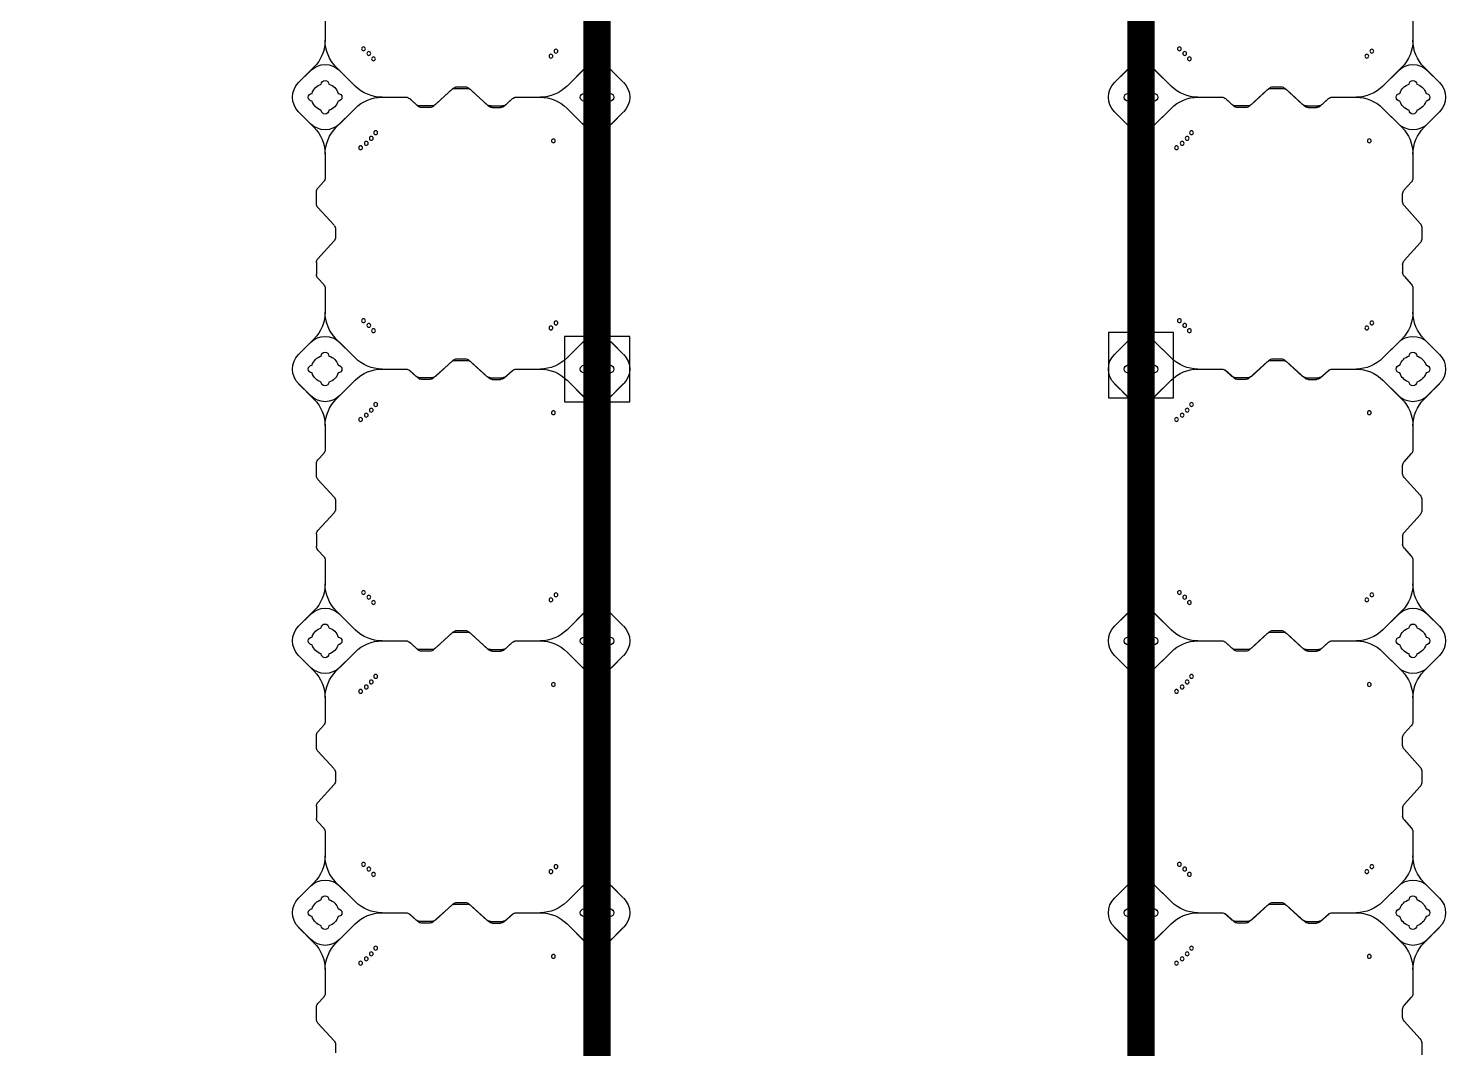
# Model space of a CAD drawing. Header units: millimetres. Extents: x -1612139 to -1260738, y 1141106 to 1536160.
# Drawn here: x -1267947 to -1265337, y 1191181 to 1193058 of the extents above; entities that cross this region are included whole.
import ezdxf

# ---------------------------------------------------------------- set-up
doc = ezdxf.new("R2010")
doc.units = ezdxf.units.MM
doc.header["$LTSCALE"] = 10
doc.layers.get('0').update_dxf_attribs({"linetype": 'CONTINUOUS'})
doc.layers.add('W-FLOAT_BOWL浮筒', color=253, linetype='CONTINUOUS')

# ---------------------------------------------------------------- blocks, each defined once
blk = doc.blocks.new('橙色')
at = {"layer": 'W-FLOAT_BOWL浮筒', "color": 30}
for p, q in [((20019, -4757.6), (20019, -4742.4)), ((20516, -4761.1), (20516, -4738.9)), ((21519, -4757.6), (21519, -4742.4)), ((22016, -4761.1), (22016, -4738.9)), ((19986.6, -4797.1), (20016.4, -4764.4)), ((20483.6, -4800.6), (20513.4, -4767.9)), ((21486.6, -4797.1), (21516.4, -4764.4)), ((21983.6, -4800.6), (22013.4, -4767.9)), ((19984, -4803.9), (19984, -4826.1)), ((20481, -4807.4), (20481, -4822.6)), ((21484, -4803.9), (21484, -4826.1)), ((21981, -4807.4), (21981, -4822.6)), ((19986.6, -4832.9), (19997.4, -4844.7)), ((20000, -4895.3), (20000, -4851.5)), ((20483.6, -4829.4), (20497.4, -4844.5)), ((20500, -4895.3), (20500, -4851.3)), ((21486.6, -4832.9), (21497.4, -4844.7)), ((21500, -4895.3), (21500, -4851.5)), ((21983.6, -4829.4), (21997.4, -4844.5)), ((22000, -4895.3), (22000, -4851.3)), ((19951.2, -4973.2), (19979.5, -4944.8)), ((19951.2, -4973.1), (19973.1, -4951.2)), ((20055.2, -4979.5), (20020.5, -4944.8)), ((20026.8, -4951.2), (20055.2, -4979.5)), ((20444.8, -4979.5), (20479.5, -4944.8)), ((20473.2, -4951.2), (20444.8, -4979.5)), ((20548.8, -4973.2), (20520.5, -4944.8)), ((20526.9, -4951.2), (20548.8, -4973.1)), ((21451.2, -4973.2), (21479.5, -4944.8)), ((21451.2, -4973.1), (21473.1, -4951.2)), ((21555.2, -4979.5), (21520.5, -4944.8)), ((21526.8, -4951.2), (21555.2, -4979.5)), ((21944.8, -4979.5), (21979.5, -4944.8)), ((21973.2, -4951.2), (21944.8, -4979.5)), ((22048.8, -4973.2), (22020.5, -4944.8)), ((22026.9, -4951.2), (22048.8, -4973.1)), ((20170.6, -4983.6), (20155.5, -4997.4)), ((20192.6, -4981), (20177.4, -4981)), ((20199.4, -4983.6), (20232.1, -5013.4)), ((20300.6, -4983.6), (20267.9, -5013.4)), ((20307.4, -4981), (20322.6, -4981)), ((20329.4, -4983.6), (20344.5, -4997.4)), ((21670.6, -4983.6), (21655.5, -4997.4)), ((21692.6, -4981), (21677.4, -4981)), ((21699.4, -4983.6), (21732.1, -5013.4)), ((21800.6, -4983.6), (21767.9, -5013.4)), ((21807.4, -4981), (21822.6, -4981)), ((21829.4, -4983.6), (21844.5, -4997.4)), ((20104.6, -5000), (20148.7, -5000)), ((20104.6, -5000), (20148.5, -5000)), ((20167.1, -4986.6), (20155.3, -4997.4)), ((20196.1, -4984), (20173.9, -4984)), ((20202.9, -4986.6), (20235.6, -5016.4)), ((20297.1, -4986.6), (20264.4, -5016.4)), ((20303.9, -4984), (20326.1, -4984)), ((20332.9, -4986.6), (20344.7, -4997.4)), ((20351.3, -5000), (20395.3, -5000)), ((20351.5, -5000), (20395.3, -5000)), ((21604.6, -5000), (21648.7, -5000)), ((21604.6, -5000), (21648.5, -5000)), ((21667.1, -4986.6), (21655.3, -4997.4)), ((21696.1, -4984), (21673.9, -4984)), ((21702.9, -4986.6), (21735.6, -5016.4)), ((21797.1, -4986.6), (21764.4, -5016.4)), ((21803.9, -4984), (21826.1, -4984)), ((21832.9, -4986.6), (21844.7, -4997.4)), ((21851.3, -5000), (21895.3, -5000)), ((21851.5, -5000), (21895.3, -5000)), ((19951.2, -5026.8), (19979.5, -5055.2)), ((19973.1, -5048.8), (19951.2, -5026.9)), ((20020.5, -5055.2), (20055.2, -5020.5)), ((20026.8, -5048.8), (20055.2, -5020.5)), ((20238.9, -5016), (20261.1, -5016)), ((20242.4, -5019), (20257.6, -5019)), ((20473.2, -5048.8), (20444.8, -5020.5)), ((20479.5, -5055.2), (20444.8, -5020.5)), ((20548.8, -5026.8), (20520.5, -5055.2)), ((20548.8, -5026.9), (20526.9, -5048.8)), ((21451.2, -5026.8), (21479.5, -5055.2)), ((21473.1, -5048.8), (21451.2, -5026.9)), ((21520.5, -5055.2), (21555.2, -5020.5)), ((21526.8, -5048.8), (21555.2, -5020.5)), ((21738.9, -5016), (21761.1, -5016)), ((21742.4, -5019), (21757.6, -5019)), ((21973.2, -5048.8), (21944.8, -5020.5)), ((21979.5, -5055.2), (21944.8, -5020.5)), ((22048.8, -5026.8), (22020.5, -5055.2)), ((22048.8, -5026.9), (22026.9, -5048.8)), ((20000, -5148.5), (20000, -5104.6)), ((20500, -5148.7), (20500, -5104.6)), ((21500, -5148.5), (21500, -5104.6)), ((22000, -5148.7), (22000, -5104.6)), ((19986.6, -5167.1), (19997.4, -5155.3)), ((20483.6, -5170.6), (20497.4, -5155.5)), ((21486.6, -5167.1), (21497.4, -5155.3)), ((21983.6, -5170.6), (21997.4, -5155.5)), ((19984, -5196.1), (19984, -5173.9)), ((20481, -5192.6), (20481, -5177.4)), ((21484, -5196.1), (21484, -5173.9)), ((21981, -5192.6), (21981, -5177.4)), ((19986.6, -5202.9), (20016.4, -5235.6)), ((20483.6, -5199.4), (20513.4, -5232.1)), ((21486.6, -5202.9), (21516.4, -5235.6)), ((21983.6, -5199.4), (22013.4, -5232.1)), ((20019, -5257.6), (20019, -5242.4)), ((20516, -5261.1), (20516, -5238.9)), ((21519, -5257.6), (21519, -5242.4)), ((22016, -5261.1), (22016, -5238.9)), ((19986.6, -5297.1), (20016.4, -5264.4)), ((20483.6, -5300.6), (20513.4, -5267.9)), ((21486.6, -5297.1), (21516.4, -5264.4)), ((21983.6, -5300.6), (22013.4, -5267.9)), ((19984, -5303.9), (19984, -5326.1)), ((20481, -5307.4), (20481, -5322.6)), ((21484, -5303.9), (21484, -5326.1)), ((21981, -5307.4), (21981, -5322.6)), ((19986.6, -5332.9), (19997.4, -5344.7)), ((20483.6, -5329.4), (20497.4, -5344.5)), ((21486.6, -5332.9), (21497.4, -5344.7)), ((21983.6, -5329.4), (21997.4, -5344.5)), ((20000, -5395.3), (20000, -5351.5)), ((20500, -5395.3), (20500, -5351.3)), ((21500, -5395.3), (21500, -5351.5)), ((22000, -5395.3), (22000, -5351.3)), ((19951.2, -5473.2), (19979.5, -5444.8)), ((19951.2, -5473.1), (19973.1, -5451.2)), ((20055.2, -5479.5), (20020.5, -5444.8)), ((20026.8, -5451.2), (20055.2, -5479.5)), ((20444.8, -5479.5), (20479.5, -5444.8)), ((20473.2, -5451.2), (20444.8, -5479.5)), ((20548.8, -5473.2), (20520.5, -5444.8)), ((20526.9, -5451.2), (20548.8, -5473.1)), ((21451.2, -5473.2), (21479.5, -5444.8)), ((21451.2, -5473.1), (21473.1, -5451.2)), ((21555.2, -5479.5), (21520.5, -5444.8)), ((21526.8, -5451.2), (21555.2, -5479.5)), ((21944.8, -5479.5), (21979.5, -5444.8)), ((21973.2, -5451.2), (21944.8, -5479.5)), ((22048.8, -5473.2), (22020.5, -5444.8)), ((22026.9, -5451.2), (22048.8, -5473.1)), ((20104.6, -5500), (20148.7, -5500)), ((20104.6, -5500), (20148.5, -5500)), ((20167.1, -5486.6), (20155.3, -5497.4)), ((20170.6, -5483.6), (20155.5, -5497.4)), ((20196.1, -5484), (20173.9, -5484)), ((20192.6, -5481), (20177.4, -5481)), ((20199.4, -5483.6), (20232.1, -5513.4)), ((20202.9, -5486.6), (20235.6, -5516.4)), ((20297.1, -5486.6), (20264.4, -5516.4)), ((20300.6, -5483.6), (20267.9, -5513.4)), ((20303.9, -5484), (20326.1, -5484)), ((20307.4, -5481), (20322.6, -5481)), ((20329.4, -5483.6), (20344.5, -5497.4)), ((20332.9, -5486.6), (20344.7, -5497.4)), ((20351.3, -5500), (20395.3, -5500)), ((20351.5, -5500), (20395.3, -5500)), ((21604.6, -5500), (21648.7, -5500)), ((21604.6, -5500), (21648.5, -5500)), ((21667.1, -5486.6), (21655.3, -5497.4)), ((21670.6, -5483.6), (21655.5, -5497.4)), ((21696.1, -5484), (21673.9, -5484)), ((21692.6, -5481), (21677.4, -5481)), ((21699.4, -5483.6), (21732.1, -5513.4)), ((21702.9, -5486.6), (21735.6, -5516.4)), ((21797.1, -5486.6), (21764.4, -5516.4)), ((21800.6, -5483.6), (21767.9, -5513.4)), ((21803.9, -5484), (21826.1, -5484)), ((21807.4, -5481), (21822.6, -5481)), ((21829.4, -5483.6), (21844.5, -5497.4)), ((21832.9, -5486.6), (21844.7, -5497.4)), ((21851.3, -5500), (21895.3, -5500)), ((21851.5, -5500), (21895.3, -5500)), ((19951.2, -5526.8), (19979.5, -5555.2)), ((19973.1, -5548.8), (19951.2, -5526.9)), ((20020.5, -5555.2), (20055.2, -5520.5)), ((20026.8, -5548.8), (20055.2, -5520.5)), ((20238.9, -5516), (20261.1, -5516)), ((20242.4, -5519), (20257.6, -5519)), ((20473.2, -5548.8), (20444.8, -5520.5)), ((20479.5, -5555.2), (20444.8, -5520.5)), ((20548.8, -5526.8), (20520.5, -5555.2)), ((20548.8, -5526.9), (20526.9, -5548.8)), ((21451.2, -5526.8), (21479.5, -5555.2)), ((21473.1, -5548.8), (21451.2, -5526.9)), ((21520.5, -5555.2), (21555.2, -5520.5)), ((21526.8, -5548.8), (21555.2, -5520.5)), ((21738.9, -5516), (21761.1, -5516)), ((21742.4, -5519), (21757.6, -5519)), ((21973.2, -5548.8), (21944.8, -5520.5)), ((21979.5, -5555.2), (21944.8, -5520.5)), ((22048.8, -5526.8), (22020.5, -5555.2)), ((22048.8, -5526.9), (22026.9, -5548.8)), ((20000, -5648.5), (20000, -5604.6)), ((20500, -5648.7), (20500, -5604.6)), ((21500, -5648.5), (21500, -5604.6)), ((22000, -5648.7), (22000, -5604.6)), ((19986.6, -5667.1), (19997.4, -5655.3)), ((20483.6, -5670.6), (20497.4, -5655.5)), ((21486.6, -5667.1), (21497.4, -5655.3)), ((21983.6, -5670.6), (21997.4, -5655.5)), ((19984, -5696.1), (19984, -5673.9)), ((20481, -5692.6), (20481, -5677.4)), ((21484, -5696.1), (21484, -5673.9)), ((21981, -5692.6), (21981, -5677.4)), ((19986.6, -5702.9), (20016.4, -5735.6)), ((20483.6, -5699.4), (20513.4, -5732.1)), ((21486.6, -5702.9), (21516.4, -5735.6)), ((21983.6, -5699.4), (22013.4, -5732.1)), ((20516, -5761.1), (20516, -5738.9)), ((22016, -5761.1), (22016, -5738.9)), ((19986.6, -5797.1), (20016.4, -5764.4)), ((20019, -5757.6), (20019, -5742.4)), ((21486.6, -5797.1), (21516.4, -5764.4)), ((21519, -5757.6), (21519, -5742.4)), ((20483.6, -5800.6), (20513.4, -5767.9)), ((21983.6, -5800.6), (22013.4, -5767.9)), ((19984, -5803.9), (19984, -5826.1)), ((20481, -5807.4), (20481, -5822.6)), ((21484, -5803.9), (21484, -5826.1)), ((21981, -5807.4), (21981, -5822.6)), ((19986.6, -5832.9), (19997.4, -5844.7)), ((20483.6, -5829.4), (20497.4, -5844.5)), ((21486.6, -5832.9), (21497.4, -5844.7)), ((21983.6, -5829.4), (21997.4, -5844.5)), ((20000, -5895.3), (20000, -5851.5)), ((20500, -5895.3), (20500, -5851.3)), ((21500, -5895.3), (21500, -5851.5)), ((22000, -5895.3), (22000, -5851.3)), ((19951.2, -5973.2), (19979.5, -5944.8)), ((20055.2, -5979.5), (20020.5, -5944.8)), ((20444.8, -5979.5), (20479.5, -5944.8)), ((20548.8, -5973.2), (20520.5, -5944.8)), ((21451.2, -5973.2), (21479.5, -5944.8)), ((21555.2, -5979.5), (21520.5, -5944.8)), ((21944.8, -5979.5), (21979.5, -5944.8)), ((22048.8, -5973.2), (22020.5, -5944.8)), ((19951.2, -5973.1), (19973.1, -5951.2)), ((20026.8, -5951.2), (20055.2, -5979.5)), ((20473.2, -5951.2), (20444.8, -5979.5)), ((20526.9, -5951.2), (20548.8, -5973.1)), ((21451.2, -5973.1), (21473.1, -5951.2)), ((21526.8, -5951.2), (21555.2, -5979.5)), ((21973.2, -5951.2), (21944.8, -5979.5)), ((22026.9, -5951.2), (22048.8, -5973.1)), ((20104.6, -6000), (20148.7, -6000)), ((20104.6, -6000), (20148.5, -6000)), ((20167.1, -5986.6), (20155.3, -5997.4)), ((20170.6, -5983.6), (20155.5, -5997.4)), ((20196.1, -5984), (20173.9, -5984)), ((20192.6, -5981), (20177.4, -5981)), ((20199.4, -5983.6), (20232.1, -6013.4)), ((20202.9, -5986.6), (20235.6, -6016.4)), ((20297.1, -5986.6), (20264.4, -6016.4)), ((20300.6, -5983.6), (20267.9, -6013.4)), ((20303.9, -5984), (20326.1, -5984)), ((20307.4, -5981), (20322.6, -5981)), ((20329.4, -5983.6), (20344.5, -5997.4)), ((20332.9, -5986.6), (20344.7, -5997.4)), ((20351.3, -6000), (20395.3, -6000)), ((20351.5, -6000), (20395.3, -6000)), ((21604.6, -6000), (21648.7, -6000)), ((21604.6, -6000), (21648.5, -6000)), ((21667.1, -5986.6), (21655.3, -5997.4)), ((21670.6, -5983.6), (21655.5, -5997.4)), ((21696.1, -5984), (21673.9, -5984)), ((21692.6, -5981), (21677.4, -5981)), ((21699.4, -5983.6), (21732.1, -6013.4)), ((21702.9, -5986.6), (21735.6, -6016.4)), ((21797.1, -5986.6), (21764.4, -6016.4)), ((21800.6, -5983.6), (21767.9, -6013.4)), ((21803.9, -5984), (21826.1, -5984)), ((21807.4, -5981), (21822.6, -5981)), ((21829.4, -5983.6), (21844.5, -5997.4)), ((21832.9, -5986.6), (21844.7, -5997.4)), ((21851.3, -6000), (21895.3, -6000)), ((21851.5, -6000), (21895.3, -6000)), ((19951.2, -6026.8), (19979.5, -6055.2)), ((19973.1, -6048.8), (19951.2, -6026.9)), ((20020.5, -6055.2), (20055.2, -6020.5)), ((20026.8, -6048.8), (20055.2, -6020.5)), ((20238.9, -6016), (20261.1, -6016)), ((20242.4, -6019), (20257.6, -6019)), ((20473.2, -6048.8), (20444.8, -6020.5)), ((20479.5, -6055.2), (20444.8, -6020.5)), ((20548.8, -6026.8), (20520.5, -6055.2)), ((20548.8, -6026.9), (20526.9, -6048.8)), ((21451.2, -6026.8), (21479.5, -6055.2)), ((21473.1, -6048.8), (21451.2, -6026.9)), ((21520.5, -6055.2), (21555.2, -6020.5)), ((21526.8, -6048.8), (21555.2, -6020.5)), ((21738.9, -6016), (21761.1, -6016)), ((21742.4, -6019), (21757.6, -6019)), ((21973.2, -6048.8), (21944.8, -6020.5)), ((21979.5, -6055.2), (21944.8, -6020.5)), ((22048.8, -6026.8), (22020.5, -6055.2)), ((22048.8, -6026.9), (22026.9, -6048.8)), ((20000, -6148.5), (20000, -6104.6)), ((20500, -6148.7), (20500, -6104.6)), ((21500, -6148.5), (21500, -6104.6)), ((22000, -6148.7), (22000, -6104.6)), ((19986.6, -6167.1), (19997.4, -6155.3)), ((20483.6, -6170.6), (20497.4, -6155.5)), ((21486.6, -6167.1), (21497.4, -6155.3)), ((21983.6, -6170.6), (21997.4, -6155.5)), ((19984, -6196.1), (19984, -6173.9)), ((20481, -6192.6), (20481, -6177.4)), ((21484, -6196.1), (21484, -6173.9)), ((21981, -6192.6), (21981, -6177.4)), ((19986.6, -6202.9), (20016.4, -6235.6)), ((20483.6, -6199.4), (20513.4, -6232.1)), ((21486.6, -6202.9), (21516.4, -6235.6)), ((21983.6, -6199.4), (22013.4, -6232.1)), ((20019, -6257.6), (20019, -6242.4)), ((20516, -6261.1), (20516, -6238.9)), ((21519, -6257.6), (21519, -6242.4)), ((22016, -6261.1), (22016, -6238.9)), ((19986.6, -6297.1), (20016.4, -6264.4)), ((20483.6, -6300.6), (20513.4, -6267.9)), ((21486.6, -6297.1), (21516.4, -6264.4)), ((21983.6, -6300.6), (22013.4, -6267.9)), ((19984, -6303.9), (19984, -6326.1)), ((20481, -6307.4), (20481, -6322.6)), ((21484, -6303.9), (21484, -6326.1)), ((21981, -6307.4), (21981, -6322.6)), ((19986.6, -6332.9), (19997.4, -6344.7)), ((20483.6, -6329.4), (20497.4, -6344.5)), ((21486.6, -6332.9), (21497.4, -6344.7)), ((21983.6, -6329.4), (21997.4, -6344.5)), ((20000, -6395.3), (20000, -6351.5)), ((20500, -6395.3), (20500, -6351.3)), ((21500, -6395.3), (21500, -6351.5)), ((22000, -6395.3), (22000, -6351.3)), ((19951.2, -6473.2), (19979.5, -6444.8)), ((20055.2, -6479.5), (20020.5, -6444.8)), ((20444.8, -6479.5), (20479.5, -6444.8)), ((20548.8, -6473.2), (20520.5, -6444.8)), ((21451.2, -6473.2), (21479.5, -6444.8)), ((21555.2, -6479.5), (21520.5, -6444.8)), ((21944.8, -6479.5), (21979.5, -6444.8)), ((22048.8, -6473.2), (22020.5, -6444.8)), ((19951.2, -6473.1), (19973.1, -6451.2)), ((20026.8, -6451.2), (20055.2, -6479.5)), ((20473.2, -6451.2), (20444.8, -6479.5)), ((20526.9, -6451.2), (20548.8, -6473.1)), ((21451.2, -6473.1), (21473.1, -6451.2)), ((21526.8, -6451.2), (21555.2, -6479.5)), ((21973.2, -6451.2), (21944.8, -6479.5)), ((22026.9, -6451.2), (22048.8, -6473.1)), ((20167.1, -6486.6), (20155.3, -6497.4)), ((20170.6, -6483.6), (20155.5, -6497.4)), ((20196.1, -6484), (20173.9, -6484)), ((20192.6, -6481), (20177.4, -6481)), ((20199.4, -6483.6), (20232.1, -6513.4)), ((20202.9, -6486.6), (20235.6, -6516.4)), ((20297.1, -6486.6), (20264.4, -6516.4)), ((20300.6, -6483.6), (20267.9, -6513.4)), ((20303.9, -6484), (20326.1, -6484)), ((20307.4, -6481), (20322.6, -6481)), ((20329.4, -6483.6), (20344.5, -6497.4)), ((20332.9, -6486.6), (20344.7, -6497.4)), ((21667.1, -6486.6), (21655.3, -6497.4)), ((21670.6, -6483.6), (21655.5, -6497.4)), ((21696.1, -6484), (21673.9, -6484)), ((21692.6, -6481), (21677.4, -6481)), ((21699.4, -6483.6), (21732.1, -6513.4)), ((21702.9, -6486.6), (21735.6, -6516.4)), ((21797.1, -6486.6), (21764.4, -6516.4)), ((21800.6, -6483.6), (21767.9, -6513.4)), ((21803.9, -6484), (21826.1, -6484)), ((21807.4, -6481), (21822.6, -6481)), ((21829.4, -6483.6), (21844.5, -6497.4)), ((21832.9, -6486.6), (21844.7, -6497.4)), ((20020.5, -6555.2), (20055.2, -6520.5)), ((20026.8, -6548.8), (20055.2, -6520.5)), ((20104.6, -6500), (20148.7, -6500)), ((20104.6, -6500), (20148.5, -6500)), ((20238.9, -6516), (20261.1, -6516)), ((20242.4, -6519), (20257.6, -6519)), ((20351.3, -6500), (20395.3, -6500)), ((20351.5, -6500), (20395.3, -6500)), ((20473.2, -6548.8), (20444.8, -6520.5)), ((20479.5, -6555.2), (20444.8, -6520.5)), ((21520.5, -6555.2), (21555.2, -6520.5)), ((21526.8, -6548.8), (21555.2, -6520.5)), ((21604.6, -6500), (21648.7, -6500)), ((21604.6, -6500), (21648.5, -6500)), ((21738.9, -6516), (21761.1, -6516)), ((21742.4, -6519), (21757.6, -6519)), ((21851.3, -6500), (21895.3, -6500)), ((21851.5, -6500), (21895.3, -6500)), ((21973.2, -6548.8), (21944.8, -6520.5)), ((21979.5, -6555.2), (21944.8, -6520.5)), ((19951.2, -6526.8), (19979.5, -6555.2)), ((19973.1, -6548.8), (19951.2, -6526.9)), ((20548.8, -6526.8), (20520.5, -6555.2)), ((20548.8, -6526.9), (20526.9, -6548.8)), ((21451.2, -6526.8), (21479.5, -6555.2)), ((21473.1, -6548.8), (21451.2, -6526.9)), ((22048.8, -6526.8), (22020.5, -6555.2)), ((22048.8, -6526.9), (22026.9, -6548.8)), ((20000, -6648.5), (20000, -6604.6)), ((20500, -6648.7), (20500, -6604.6)), ((21500, -6648.5), (21500, -6604.6)), ((22000, -6648.7), (22000, -6604.6))]:
    blk.add_line(p, q, dxfattribs=at)
for centre in [(20065.3, -4907.1), (21565.3, -4907.1), (20075.6, -4915.2), (20084.8, -4924.4), (20092.9, -4934.7), (20419.7, -4919.7), (21575.6, -4915.2), (21584.8, -4924.4), (21592.9, -4934.7), (21919.7, -4919.7), (20070.6, -5089), (20080.3, -5080.3), (20089, -5070.6), (20415.2, -5075.6), (20424.4, -5084.8), (21570.6, -5089), (21580.3, -5080.3), (21589, -5070.6), (21915.2, -5075.6), (21924.4, -5084.8), (20065.3, -5407.1), (20075.6, -5415.2), (20084.8, -5424.4), (20419.7, -5419.7), (21565.3, -5407.1), (21575.6, -5415.2), (21584.8, -5424.4), (21919.7, -5419.7), (20092.9, -5434.7), (21592.9, -5434.7), (20080.3, -5580.3), (20089, -5570.6), (20415.2, -5575.6), (20424.4, -5584.8), (21580.3, -5580.3), (21589, -5570.6), (21915.2, -5575.6), (21924.4, -5584.8), (20070.6, -5589), (21570.6, -5589), (20065.3, -5907.1), (20075.6, -5915.2), (20084.8, -5924.4), (20419.7, -5919.7), (21565.3, -5907.1), (21575.6, -5915.2), (21584.8, -5924.4), (21919.7, -5919.7), (20092.9, -5934.7), (21592.9, -5934.7), (20080.3, -6080.3), (20089, -6070.6), (20415.2, -6075.6), (21580.3, -6080.3), (21589, -6070.6), (21915.2, -6075.6), (20070.6, -6089), (20424.4, -6084.8), (21570.6, -6089), (21924.4, -6084.8), (20065.3, -6407.1), (20075.6, -6415.2), (20419.7, -6419.7), (21565.3, -6407.1), (21575.6, -6415.2), (21919.7, -6419.7), (20084.8, -6424.4), (20092.9, -6434.7), (21584.8, -6424.4), (21592.9, -6434.7), (20089, -6570.6), (20415.2, -6575.6), (21589, -6570.6), (21915.2, -6575.6), (20070.6, -6589), (20080.3, -6580.3), (20424.4, -6584.8), (21570.6, -6589), (21580.3, -6580.3), (21924.4, -6584.8)]:
    blk.add_circle(centre, 3.5, dxfattribs=at)
for centre, radius, start, end in [((20009, -4757.6), 10, 317.7263, 0), ((20506, -4761.1), 10, 317.7263, 0), ((21509, -4757.6), 10, 317.7263, 0), ((22006, -4761.1), 10, 317.7263, 0), ((19994, -4803.9), 10, 137.7263, 180), ((20491, -4807.4), 10, 137.7263, 180), ((21494, -4803.9), 10, 137.7263, 180), ((21991, -4807.4), 10, 137.7263, 180), ((19994, -4826.1), 10, 180, 222.2737), ((20491, -4822.6), 10, 180, 222.2737), ((21494, -4826.1), 10, 180, 222.2737), ((21991, -4822.6), 10, 180, 222.2737), ((19990, -4851.5), 10, 0, 42.2737), ((20490, -4851.3), 10, 0, 42.2737), ((21490, -4851.5), 10, 0, 42.2737), ((21990, -4851.3), 10, 0, 42.2737), ((19930, -4895.3), 70, 315, 0), ((20070, -4895.3), 70, 180, 225), ((20430, -4895.3), 70, 315, 0), ((20570, -4895.3), 70, 180, 225), ((21430, -4895.3), 70, 315, 0), ((21570, -4895.3), 70, 180, 225), ((21930, -4895.3), 70, 315, 0), ((22070, -4895.3), 70, 180, 225), ((20000, -4978), 38, 45, 135), ((20500, -4978), 38, 45, 135), ((21500, -4978), 38, 45, 135), ((22000, -4978), 38, 45, 135), ((19978, -5000), 38, 135, 225), ((19978, -5000), 38, 135, 225), ((20000, -5000), 25, 106.2602, 163.7398), ((20000, -5000), 25, 106.2602, 163.7398), ((20000, -4976), 7, 0, 180), ((20000, -4976), 7, 0, 180), ((20000, -5000), 25, 16.2602, 73.7398), ((20000, -5000), 25, 16.2602, 73.7398), ((20104.7, -4930), 70, 225, 270), ((20104.7, -4930), 70, 225, 270), ((20177.4, -4991), 10, 90, 132.2737), ((20192.6, -4991), 10, 47.7263, 90), ((20307.4, -4991), 10, 90, 132.2737), ((20322.6, -4991), 10, 47.7263, 90), ((20395.3, -4930), 70, 270, 315), ((20395.3, -4930), 70, 270, 315), ((20500, -5000), 25, 106.2602, 163.7398), ((20500, -5000), 25, 106.2602, 163.7398), ((20500, -4976), 7, 0, 180), ((20500, -4976), 7, 0, 180), ((20500, -5000), 25, 16.2602, 73.7398), ((20500, -5000), 25, 16.2602, 73.7398), ((20522, -5000), 38, 315, 45), ((20522, -5000), 38, 315, 45), ((21478, -5000), 38, 135, 225), ((21478, -5000), 38, 135, 225), ((21500, -5000), 25, 106.2602, 163.7398), ((21500, -5000), 25, 106.2602, 163.7398), ((21500, -4976), 7, 0, 180), ((21500, -4976), 7, 0, 180), ((21500, -5000), 25, 16.2602, 73.7398), ((21500, -5000), 25, 16.2602, 73.7398), ((21604.7, -4930), 70, 225, 270), ((21604.7, -4930), 70, 225, 270), ((21677.4, -4991), 10, 90, 132.2737), ((21692.6, -4991), 10, 47.7263, 90), ((21807.4, -4991), 10, 90, 132.2737), ((21822.6, -4991), 10, 47.7263, 90), ((21895.3, -4930), 70, 270, 315), ((21895.3, -4930), 70, 270, 315), ((22000, -5000), 25, 106.2602, 163.7398), ((22000, -5000), 25, 106.2602, 163.7398), ((22000, -4976), 7, 0, 180), ((22000, -4976), 7, 0, 180), ((22000, -5000), 25, 16.2602, 73.7398), ((22000, -5000), 25, 16.2602, 73.7398), ((22022, -5000), 38, 315, 45), ((22022, -5000), 38, 315, 45), ((19976, -5000), 7, 90, 270), ((19976, -5000), 7, 90, 270), ((20000, -5000), 25, 196.2602, 253.7398), ((20000, -5000), 25, 196.2602, 253.7398), ((20000, -5000), 25, 286.2602, 343.7398), ((20000, -5000), 25, 286.2602, 343.7398), ((20024, -5000), 7, 270, 90), ((20024, -5000), 7, 270, 90), ((20104.7, -5070), 70, 90, 135), ((20104.7, -5070), 70, 90, 135), ((20148.5, -4990), 10, 270, 312.2737), ((20148.7, -4990), 10, 270, 312.2737), ((20173.9, -4994), 10, 90, 132.2737), ((20196.1, -4994), 10, 47.7263, 90), ((20303.9, -4994), 10, 90, 132.2737), ((20326.1, -4994), 10, 47.7263, 90), ((20351.3, -4990), 10, 227.7263, 270), ((20351.5, -4990), 10, 227.7263, 270), ((20395.3, -5070), 70, 45, 90), ((20395.3, -5070), 70, 45, 90), ((20476, -5000), 7, 90, 270), ((20476, -5000), 7, 90, 270), ((20500, -5000), 25, 196.2602, 253.7398), ((20500, -5000), 25, 196.2602, 253.7398), ((20500, -5000), 25, 286.2602, 343.7398), ((20500, -5000), 25, 286.2602, 343.7398), ((20524, -5000), 7, 270, 90), ((20524, -5000), 7, 270, 90), ((21476, -5000), 7, 90, 270), ((21476, -5000), 7, 90, 270), ((21500, -5000), 25, 196.2602, 253.7398), ((21500, -5000), 25, 196.2602, 253.7398), ((21500, -5000), 25, 286.2602, 343.7398), ((21500, -5000), 25, 286.2602, 343.7398), ((21524, -5000), 7, 270, 90), ((21524, -5000), 7, 270, 90), ((21604.7, -5070), 70, 90, 135), ((21604.7, -5070), 70, 90, 135), ((21648.5, -4990), 10, 270, 312.2737), ((21648.7, -4990), 10, 270, 312.2737), ((21673.9, -4994), 10, 90, 132.2737), ((21696.1, -4994), 10, 47.7263, 90), ((21803.9, -4994), 10, 90, 132.2737), ((21826.1, -4994), 10, 47.7263, 90), ((21851.3, -4990), 10, 227.7263, 270), ((21851.5, -4990), 10, 227.7263, 270), ((21895.3, -5070), 70, 45, 90), ((21895.3, -5070), 70, 45, 90), ((21976, -5000), 7, 90, 270), ((21976, -5000), 7, 90, 270), ((22000, -5000), 25, 196.2602, 253.7398), ((22000, -5000), 25, 196.2602, 253.7398), ((22000, -5000), 25, 286.2602, 343.7398), ((22000, -5000), 25, 286.2602, 343.7398), ((22024, -5000), 7, 270, 90), ((22024, -5000), 7, 270, 90), ((20000, -5024), 7, 180, 0), ((20000, -5024), 7, 180, 0), ((20238.9, -5006), 10, 227.7263, 270), ((20242.4, -5009), 10, 227.7263, 270), ((20257.6, -5009), 10, 270, 312.2737), ((20261.1, -5006), 10, 270, 312.2737), ((20500, -5024), 7, 180, 0), ((20500, -5024), 7, 180, 0), ((21500, -5024), 7, 180, 0), ((21500, -5024), 7, 180, 0), ((21738.9, -5006), 10, 227.7263, 270), ((21742.4, -5009), 10, 227.7263, 270), ((21757.6, -5009), 10, 270, 312.2737), ((21761.1, -5006), 10, 270, 312.2737), ((22000, -5024), 7, 180, 0), ((22000, -5024), 7, 180, 0), ((20000, -5022), 38, 225, 315), ((19930, -5104.7), 70, 0, 45), ((20070, -5104.7), 70, 135, 180), ((20500, -5022), 38, 225, 315), ((20430, -5104.7), 70, 0, 45), ((20570, -5104.7), 70, 135, 180), ((21500, -5022), 38, 225, 315), ((21430, -5104.7), 70, 0, 45), ((21570, -5104.7), 70, 135, 180), ((22000, -5022), 38, 225, 315), ((21930, -5104.7), 70, 0, 45), ((22070, -5104.7), 70, 135, 180), ((19990, -5148.5), 10, 317.7263, 0), ((20490, -5148.7), 10, 317.7263, 0), ((21490, -5148.5), 10, 317.7263, 0), ((21990, -5148.7), 10, 317.7263, 0), ((19994, -5173.9), 10, 137.7263, 180), ((20491, -5177.4), 10, 137.7263, 180), ((21494, -5173.9), 10, 137.7263, 180), ((21991, -5177.4), 10, 137.7263, 180), ((19994, -5196.1), 10, 180, 222.2737), ((20491, -5192.6), 10, 180, 222.2737), ((21494, -5196.1), 10, 180, 222.2737), ((21991, -5192.6), 10, 180, 222.2737), ((20009, -5242.4), 10, 0, 42.2737), ((20506, -5238.9), 10, 0, 42.2737), ((21509, -5242.4), 10, 0, 42.2737), ((22006, -5238.9), 10, 0, 42.2737), ((20009, -5257.6), 10, 317.7263, 0), ((20506, -5261.1), 10, 317.7263, 0), ((21509, -5257.6), 10, 317.7263, 0), ((22006, -5261.1), 10, 317.7263, 0), ((19994, -5303.9), 10, 137.7263, 180), ((20491, -5307.4), 10, 137.7263, 180), ((20491, -5322.6), 10, 180, 222.2737), ((21494, -5303.9), 10, 137.7263, 180), ((21991, -5307.4), 10, 137.7263, 180), ((21991, -5322.6), 10, 180, 222.2737), ((19994, -5326.1), 10, 180, 222.2737), ((19990, -5351.5), 10, 0, 42.2737), ((20490, -5351.3), 10, 0, 42.2737), ((21494, -5326.1), 10, 180, 222.2737), ((21490, -5351.5), 10, 0, 42.2737), ((21990, -5351.3), 10, 0, 42.2737), ((19930, -5395.3), 70, 315, 0), ((20070, -5395.3), 70, 180, 225), ((20430, -5395.3), 70, 315, 0), ((20570, -5395.3), 70, 180, 225), ((21430, -5395.3), 70, 315, 0), ((21570, -5395.3), 70, 180, 225), ((21930, -5395.3), 70, 315, 0), ((22070, -5395.3), 70, 180, 225), ((20000, -5478), 38, 45, 135), ((20500, -5478), 38, 45, 135), ((21500, -5478), 38, 45, 135), ((22000, -5478), 38, 45, 135), ((19978, -5500), 38, 135, 225), ((19978, -5500), 38, 135, 225), ((20000, -5500), 25, 106.2602, 163.7398), ((20000, -5500), 25, 106.2602, 163.7398), ((20000, -5476), 7, 0, 180), ((20000, -5476), 7, 0, 180), ((20000, -5500), 25, 16.2602, 73.7398), ((20000, -5500), 25, 16.2602, 73.7398), ((20500, -5500), 25, 106.2602, 163.7398), ((20500, -5500), 25, 106.2602, 163.7398), ((20500, -5476), 7, 0, 180), ((20500, -5476), 7, 0, 180), ((20500, -5500), 25, 16.2602, 73.7398), ((20500, -5500), 25, 16.2602, 73.7398), ((20522, -5500), 38, 315, 45), ((20522, -5500), 38, 315, 45), ((21478, -5500), 38, 135, 225), ((21478, -5500), 38, 135, 225), ((21500, -5500), 25, 106.2602, 163.7398), ((21500, -5500), 25, 106.2602, 163.7398), ((21500, -5476), 7, 0, 180), ((21500, -5476), 7, 0, 180), ((21500, -5500), 25, 16.2602, 73.7398), ((21500, -5500), 25, 16.2602, 73.7398), ((22000, -5500), 25, 106.2602, 163.7398), ((22000, -5500), 25, 106.2602, 163.7398), ((22000, -5476), 7, 0, 180), ((22000, -5476), 7, 0, 180), ((22000, -5500), 25, 16.2602, 73.7398), ((22000, -5500), 25, 16.2602, 73.7398), ((22022, -5500), 38, 315, 45), ((22022, -5500), 38, 315, 45), ((19976, -5500), 7, 90, 270), ((19976, -5500), 7, 90, 270), ((20024, -5500), 7, 270, 90), ((20024, -5500), 7, 270, 90), ((20104.7, -5430), 70, 225, 270), ((20104.7, -5430), 70, 225, 270), ((20104.7, -5570), 70, 90, 135), ((20104.7, -5570), 70, 90, 135), ((20148.5, -5490), 10, 270, 312.2737), ((20148.7, -5490), 10, 270, 312.2737), ((20173.9, -5494), 10, 90, 132.2737), ((20177.4, -5491), 10, 90, 132.2737), ((20192.6, -5491), 10, 47.7263, 90), ((20196.1, -5494), 10, 47.7263, 90), ((20303.9, -5494), 10, 90, 132.2737), ((20307.4, -5491), 10, 90, 132.2737), ((20322.6, -5491), 10, 47.7263, 90), ((20326.1, -5494), 10, 47.7263, 90), ((20351.3, -5490), 10, 227.7263, 270), ((20351.5, -5490), 10, 227.7263, 270), ((20395.3, -5430), 70, 270, 315), ((20395.3, -5430), 70, 270, 315), ((20395.3, -5570), 70, 45, 90), ((20395.3, -5570), 70, 45, 90), ((20476, -5500), 7, 90, 270), ((20476, -5500), 7, 90, 270), ((20524, -5500), 7, 270, 90), ((20524, -5500), 7, 270, 90), ((21476, -5500), 7, 90, 270), ((21476, -5500), 7, 90, 270), ((21524, -5500), 7, 270, 90), ((21524, -5500), 7, 270, 90), ((21604.7, -5430), 70, 225, 270), ((21604.7, -5430), 70, 225, 270), ((21604.7, -5570), 70, 90, 135), ((21604.7, -5570), 70, 90, 135), ((21648.5, -5490), 10, 270, 312.2737), ((21648.7, -5490), 10, 270, 312.2737), ((21673.9, -5494), 10, 90, 132.2737), ((21677.4, -5491), 10, 90, 132.2737), ((21692.6, -5491), 10, 47.7263, 90), ((21696.1, -5494), 10, 47.7263, 90), ((21803.9, -5494), 10, 90, 132.2737), ((21807.4, -5491), 10, 90, 132.2737), ((21822.6, -5491), 10, 47.7263, 90), ((21826.1, -5494), 10, 47.7263, 90), ((21851.3, -5490), 10, 227.7263, 270), ((21851.5, -5490), 10, 227.7263, 270), ((21895.3, -5430), 70, 270, 315), ((21895.3, -5430), 70, 270, 315), ((21895.3, -5570), 70, 45, 90), ((21895.3, -5570), 70, 45, 90), ((21976, -5500), 7, 90, 270), ((21976, -5500), 7, 90, 270), ((22024, -5500), 7, 270, 90), ((22024, -5500), 7, 270, 90), ((20000, -5500), 25, 196.2602, 253.7398), ((20000, -5500), 25, 196.2602, 253.7398), ((20000, -5524), 7, 180, 0), ((20000, -5524), 7, 180, 0), ((20000, -5500), 25, 286.2602, 343.7398), ((20000, -5500), 25, 286.2602, 343.7398), ((20238.9, -5506), 10, 227.7263, 270), ((20242.4, -5509), 10, 227.7263, 270), ((20257.6, -5509), 10, 270, 312.2737), ((20261.1, -5506), 10, 270, 312.2737), ((20500, -5500), 25, 196.2602, 253.7398), ((20500, -5500), 25, 196.2602, 253.7398), ((20500, -5524), 7, 180, 0), ((20500, -5524), 7, 180, 0), ((20500, -5500), 25, 286.2602, 343.7398), ((20500, -5500), 25, 286.2602, 343.7398), ((21500, -5500), 25, 196.2602, 253.7398), ((21500, -5500), 25, 196.2602, 253.7398), ((21500, -5524), 7, 180, 0), ((21500, -5524), 7, 180, 0), ((21500, -5500), 25, 286.2602, 343.7398), ((21500, -5500), 25, 286.2602, 343.7398), ((21738.9, -5506), 10, 227.7263, 270), ((21742.4, -5509), 10, 227.7263, 270), ((21757.6, -5509), 10, 270, 312.2737), ((21761.1, -5506), 10, 270, 312.2737), ((22000, -5500), 25, 196.2602, 253.7398), ((22000, -5500), 25, 196.2602, 253.7398), ((22000, -5524), 7, 180, 0), ((22000, -5524), 7, 180, 0), ((22000, -5500), 25, 286.2602, 343.7398), ((22000, -5500), 25, 286.2602, 343.7398), ((20000, -5522), 38, 225, 315), ((19930, -5604.7), 70, 0, 45), ((20070, -5604.7), 70, 135, 180), ((20500, -5522), 38, 225, 315), ((20430, -5604.7), 70, 0, 45), ((20570, -5604.7), 70, 135, 180), ((21500, -5522), 38, 225, 315), ((21430, -5604.7), 70, 0, 45), ((21570, -5604.7), 70, 135, 180), ((22000, -5522), 38, 225, 315), ((21930, -5604.7), 70, 0, 45), ((22070, -5604.7), 70, 135, 180), ((19990, -5648.5), 10, 317.7263, 0), ((20490, -5648.7), 10, 317.7263, 0), ((21490, -5648.5), 10, 317.7263, 0), ((21990, -5648.7), 10, 317.7263, 0), ((19994, -5673.9), 10, 137.7263, 180), ((20491, -5677.4), 10, 137.7263, 180), ((21494, -5673.9), 10, 137.7263, 180), ((21991, -5677.4), 10, 137.7263, 180), ((19994, -5696.1), 10, 180, 222.2737), ((20491, -5692.6), 10, 180, 222.2737), ((21494, -5696.1), 10, 180, 222.2737), ((21991, -5692.6), 10, 180, 222.2737), ((20009, -5742.4), 10, 0, 42.2737), ((20506, -5738.9), 10, 0, 42.2737), ((21509, -5742.4), 10, 0, 42.2737), ((22006, -5738.9), 10, 0, 42.2737), ((20009, -5757.6), 10, 317.7263, 0), ((20506, -5761.1), 10, 317.7263, 0), ((21509, -5757.6), 10, 317.7263, 0), ((22006, -5761.1), 10, 317.7263, 0), ((19994, -5803.9), 10, 137.7263, 180), ((20491, -5807.4), 10, 137.7263, 180), ((21494, -5803.9), 10, 137.7263, 180), ((21991, -5807.4), 10, 137.7263, 180), ((19994, -5826.1), 10, 180, 222.2737), ((19990, -5851.5), 10, 0, 42.2737), ((20491, -5822.6), 10, 180, 222.2737), ((20490, -5851.3), 10, 0, 42.2737), ((21494, -5826.1), 10, 180, 222.2737), ((21490, -5851.5), 10, 0, 42.2737), ((21991, -5822.6), 10, 180, 222.2737), ((21990, -5851.3), 10, 0, 42.2737), ((19930, -5895.3), 70, 315, 0), ((20070, -5895.3), 70, 180, 225), ((20430, -5895.3), 70, 315, 0), ((20570, -5895.3), 70, 180, 225), ((21430, -5895.3), 70, 315, 0), ((21570, -5895.3), 70, 180, 225), ((21930, -5895.3), 70, 315, 0), ((22070, -5895.3), 70, 180, 225), ((20000, -5978), 38, 45, 135), ((20500, -5978), 38, 45, 135), ((21500, -5978), 38, 45, 135), ((22000, -5978), 38, 45, 135), ((19978, -6000), 38, 135, 225), ((19978, -6000), 38, 135, 225), ((20000, -5976), 7, 0, 180), ((20000, -5976), 7, 0, 180), ((20500, -5976), 7, 0, 180), ((20500, -5976), 7, 0, 180), ((20522, -6000), 38, 315, 45), ((20522, -6000), 38, 315, 45), ((21478, -6000), 38, 135, 225), ((21478, -6000), 38, 135, 225), ((21500, -5976), 7, 0, 180), ((21500, -5976), 7, 0, 180), ((22000, -5976), 7, 0, 180), ((22000, -5976), 7, 0, 180), ((22022, -6000), 38, 315, 45), ((22022, -6000), 38, 315, 45), ((19976, -6000), 7, 90, 270), ((19976, -6000), 7, 90, 270), ((20000, -6000), 25, 106.2602, 163.7398), ((20000, -6000), 25, 106.2602, 163.7398), ((20000, -6000), 25, 16.2602, 73.7398), ((20000, -6000), 25, 16.2602, 73.7398), ((20024, -6000), 7, 270, 90), ((20024, -6000), 7, 270, 90), ((20104.7, -5930), 70, 225, 270), ((20104.7, -5930), 70, 225, 270), ((20104.7, -6070), 70, 90, 135), ((20104.7, -6070), 70, 90, 135), ((20148.5, -5990), 10, 270, 312.2737), ((20148.7, -5990), 10, 270, 312.2737), ((20173.9, -5994), 10, 90, 132.2737), ((20177.4, -5991), 10, 90, 132.2737), ((20192.6, -5991), 10, 47.7263, 90), ((20196.1, -5994), 10, 47.7263, 90), ((20303.9, -5994), 10, 90, 132.2737), ((20307.4, -5991), 10, 90, 132.2737), ((20322.6, -5991), 10, 47.7263, 90), ((20326.1, -5994), 10, 47.7263, 90), ((20351.3, -5990), 10, 227.7263, 270), ((20351.5, -5990), 10, 227.7263, 270), ((20395.3, -5930), 70, 270, 315), ((20395.3, -5930), 70, 270, 315), ((20395.3, -6070), 70, 45, 90), ((20395.3, -6070), 70, 45, 90), ((20476, -6000), 7, 90, 270), ((20476, -6000), 7, 90, 270), ((20500, -6000), 25, 106.2602, 163.7398), ((20500, -6000), 25, 106.2602, 163.7398), ((20500, -6000), 25, 16.2602, 73.7398), ((20500, -6000), 25, 16.2602, 73.7398), ((20524, -6000), 7, 270, 90), ((20524, -6000), 7, 270, 90), ((21476, -6000), 7, 90, 270), ((21476, -6000), 7, 90, 270), ((21500, -6000), 25, 106.2602, 163.7398), ((21500, -6000), 25, 106.2602, 163.7398), ((21500, -6000), 25, 16.2602, 73.7398), ((21500, -6000), 25, 16.2602, 73.7398), ((21524, -6000), 7, 270, 90), ((21524, -6000), 7, 270, 90), ((21604.7, -5930), 70, 225, 270), ((21604.7, -5930), 70, 225, 270), ((21604.7, -6070), 70, 90, 135), ((21604.7, -6070), 70, 90, 135), ((21648.5, -5990), 10, 270, 312.2737), ((21648.7, -5990), 10, 270, 312.2737), ((21673.9, -5994), 10, 90, 132.2737), ((21677.4, -5991), 10, 90, 132.2737), ((21692.6, -5991), 10, 47.7263, 90), ((21696.1, -5994), 10, 47.7263, 90), ((21803.9, -5994), 10, 90, 132.2737), ((21807.4, -5991), 10, 90, 132.2737), ((21822.6, -5991), 10, 47.7263, 90), ((21826.1, -5994), 10, 47.7263, 90), ((21851.3, -5990), 10, 227.7263, 270), ((21851.5, -5990), 10, 227.7263, 270), ((21895.3, -5930), 70, 270, 315), ((21895.3, -5930), 70, 270, 315), ((21895.3, -6070), 70, 45, 90), ((21895.3, -6070), 70, 45, 90), ((21976, -6000), 7, 90, 270), ((21976, -6000), 7, 90, 270), ((22000, -6000), 25, 106.2602, 163.7398), ((22000, -6000), 25, 106.2602, 163.7398), ((22000, -6000), 25, 16.2602, 73.7398), ((22000, -6000), 25, 16.2602, 73.7398), ((22024, -6000), 7, 270, 90), ((22024, -6000), 7, 270, 90), ((20000, -6000), 25, 196.2602, 253.7398), ((20000, -6000), 25, 196.2602, 253.7398), ((20000, -6024), 7, 180, 0), ((20000, -6024), 7, 180, 0), ((20000, -6000), 25, 286.2602, 343.7398), ((20000, -6000), 25, 286.2602, 343.7398), ((20238.9, -6006), 10, 227.7263, 270), ((20242.4, -6009), 10, 227.7263, 270), ((20257.6, -6009), 10, 270, 312.2737), ((20261.1, -6006), 10, 270, 312.2737), ((20500, -6000), 25, 196.2602, 253.7398), ((20500, -6000), 25, 196.2602, 253.7398), ((20500, -6024), 7, 180, 0), ((20500, -6024), 7, 180, 0), ((20500, -6000), 25, 286.2602, 343.7398), ((20500, -6000), 25, 286.2602, 343.7398), ((21500, -6000), 25, 196.2602, 253.7398), ((21500, -6000), 25, 196.2602, 253.7398), ((21500, -6024), 7, 180, 0), ((21500, -6024), 7, 180, 0), ((21500, -6000), 25, 286.2602, 343.7398), ((21500, -6000), 25, 286.2602, 343.7398), ((21738.9, -6006), 10, 227.7263, 270), ((21742.4, -6009), 10, 227.7263, 270), ((21757.6, -6009), 10, 270, 312.2737), ((21761.1, -6006), 10, 270, 312.2737), ((22000, -6000), 25, 196.2602, 253.7398), ((22000, -6000), 25, 196.2602, 253.7398), ((22000, -6024), 7, 180, 0), ((22000, -6024), 7, 180, 0), ((22000, -6000), 25, 286.2602, 343.7398), ((22000, -6000), 25, 286.2602, 343.7398), ((20000, -6022), 38, 225, 315), ((20500, -6022), 38, 225, 315), ((21500, -6022), 38, 225, 315), ((22000, -6022), 38, 225, 315), ((19930, -6104.7), 70, 0, 45), ((20070, -6104.7), 70, 135, 180), ((20430, -6104.7), 70, 0, 45), ((20570, -6104.7), 70, 135, 180), ((21430, -6104.7), 70, 0, 45), ((21570, -6104.7), 70, 135, 180), ((21930, -6104.7), 70, 0, 45), ((22070, -6104.7), 70, 135, 180), ((19990, -6148.5), 10, 317.7263, 0), ((20490, -6148.7), 10, 317.7263, 0), ((21490, -6148.5), 10, 317.7263, 0), ((21990, -6148.7), 10, 317.7263, 0), ((19994, -6173.9), 10, 137.7263, 180), ((20491, -6177.4), 10, 137.7263, 180), ((21494, -6173.9), 10, 137.7263, 180), ((21991, -6177.4), 10, 137.7263, 180), ((19994, -6196.1), 10, 180, 222.2737), ((20491, -6192.6), 10, 180, 222.2737), ((21494, -6196.1), 10, 180, 222.2737), ((21991, -6192.6), 10, 180, 222.2737), ((20009, -6242.4), 10, 0, 42.2737), ((20506, -6238.9), 10, 0, 42.2737), ((21509, -6242.4), 10, 0, 42.2737), ((22006, -6238.9), 10, 0, 42.2737), ((20009, -6257.6), 10, 317.7263, 0), ((20506, -6261.1), 10, 317.7263, 0), ((21509, -6257.6), 10, 317.7263, 0), ((22006, -6261.1), 10, 317.7263, 0), ((19994, -6303.9), 10, 137.7263, 180), ((20491, -6307.4), 10, 137.7263, 180), ((21494, -6303.9), 10, 137.7263, 180), ((21991, -6307.4), 10, 137.7263, 180), ((19994, -6326.1), 10, 180, 222.2737), ((20491, -6322.6), 10, 180, 222.2737), ((21494, -6326.1), 10, 180, 222.2737), ((21991, -6322.6), 10, 180, 222.2737), ((19990, -6351.5), 10, 0, 42.2737), ((20490, -6351.3), 10, 0, 42.2737), ((21490, -6351.5), 10, 0, 42.2737), ((21990, -6351.3), 10, 0, 42.2737), ((19930, -6395.3), 70, 315, 0), ((20070, -6395.3), 70, 180, 225), ((20430, -6395.3), 70, 315, 0), ((20570, -6395.3), 70, 180, 225), ((21430, -6395.3), 70, 315, 0), ((21570, -6395.3), 70, 180, 225), ((21930, -6395.3), 70, 315, 0), ((22070, -6395.3), 70, 180, 225), ((20000, -6478), 38, 45, 135), ((20500, -6478), 38, 45, 135), ((21500, -6478), 38, 45, 135), ((22000, -6478), 38, 45, 135), ((20000, -6476), 7, 0, 180), ((20000, -6476), 7, 0, 180), ((20500, -6476), 7, 0, 180), ((20500, -6476), 7, 0, 180), ((21500, -6476), 7, 0, 180), ((21500, -6476), 7, 0, 180), ((22000, -6476), 7, 0, 180), ((22000, -6476), 7, 0, 180), ((19978, -6500), 38, 135, 225), ((19978, -6500), 38, 135, 225), ((19976, -6500), 7, 90, 270), ((19976, -6500), 7, 90, 270), ((20000, -6500), 25, 106.2602, 163.7398), ((20000, -6500), 25, 106.2602, 163.7398), ((20000, -6500), 25, 16.2602, 73.7398), ((20000, -6500), 25, 16.2602, 73.7398), ((20024, -6500), 7, 270, 90), ((20024, -6500), 7, 270, 90), ((20104.7, -6430), 70, 225, 270), ((20104.7, -6430), 70, 225, 270), ((20173.9, -6494), 10, 90, 132.2737), ((20177.4, -6491), 10, 90, 132.2737), ((20192.6, -6491), 10, 47.7263, 90), ((20196.1, -6494), 10, 47.7263, 90), ((20303.9, -6494), 10, 90, 132.2737), ((20307.4, -6491), 10, 90, 132.2737), ((20322.6, -6491), 10, 47.7263, 90), ((20326.1, -6494), 10, 47.7263, 90), ((20395.3, -6430), 70, 270, 315), ((20395.3, -6430), 70, 270, 315), ((20476, -6500), 7, 90, 270), ((20476, -6500), 7, 90, 270), ((20500, -6500), 25, 106.2602, 163.7398), ((20500, -6500), 25, 106.2602, 163.7398), ((20500, -6500), 25, 16.2602, 73.7398), ((20500, -6500), 25, 16.2602, 73.7398), ((20524, -6500), 7, 270, 90), ((20524, -6500), 7, 270, 90), ((20522, -6500), 38, 315, 45), ((20522, -6500), 38, 315, 45), ((21478, -6500), 38, 135, 225), ((21478, -6500), 38, 135, 225), ((21476, -6500), 7, 90, 270), ((21476, -6500), 7, 90, 270), ((21500, -6500), 25, 106.2602, 163.7398), ((21500, -6500), 25, 106.2602, 163.7398), ((21500, -6500), 25, 16.2602, 73.7398), ((21500, -6500), 25, 16.2602, 73.7398), ((21524, -6500), 7, 270, 90), ((21524, -6500), 7, 270, 90), ((21604.7, -6430), 70, 225, 270), ((21604.7, -6430), 70, 225, 270), ((21673.9, -6494), 10, 90, 132.2737), ((21677.4, -6491), 10, 90, 132.2737), ((21692.6, -6491), 10, 47.7263, 90), ((21696.1, -6494), 10, 47.7263, 90), ((21803.9, -6494), 10, 90, 132.2737), ((21807.4, -6491), 10, 90, 132.2737), ((21822.6, -6491), 10, 47.7263, 90), ((21826.1, -6494), 10, 47.7263, 90), ((21895.3, -6430), 70, 270, 315), ((21895.3, -6430), 70, 270, 315), ((21976, -6500), 7, 90, 270), ((21976, -6500), 7, 90, 270), ((22000, -6500), 25, 106.2602, 163.7398), ((22000, -6500), 25, 106.2602, 163.7398), ((22000, -6500), 25, 16.2602, 73.7398), ((22000, -6500), 25, 16.2602, 73.7398), ((22024, -6500), 7, 270, 90), ((22024, -6500), 7, 270, 90), ((22022, -6500), 38, 315, 45), ((22022, -6500), 38, 315, 45), ((20000, -6500), 25, 196.2602, 253.7398), ((20000, -6500), 25, 196.2602, 253.7398), ((20000, -6500), 25, 286.2602, 343.7398), ((20000, -6500), 25, 286.2602, 343.7398), ((20104.7, -6570), 70, 90, 135), ((20104.7, -6570), 70, 90, 135), ((20148.5, -6490), 10, 270, 312.2737), ((20148.7, -6490), 10, 270, 312.2737), ((20238.9, -6506), 10, 227.7263, 270), ((20242.4, -6509), 10, 227.7263, 270), ((20257.6, -6509), 10, 270, 312.2737), ((20261.1, -6506), 10, 270, 312.2737), ((20351.3, -6490), 10, 227.7263, 270), ((20351.5, -6490), 10, 227.7263, 270), ((20395.3, -6570), 70, 45, 90), ((20395.3, -6570), 70, 45, 90), ((20500, -6500), 25, 196.2602, 253.7398), ((20500, -6500), 25, 196.2602, 253.7398), ((20500, -6500), 25, 286.2602, 343.7398), ((20500, -6500), 25, 286.2602, 343.7398), ((21500, -6500), 25, 196.2602, 253.7398), ((21500, -6500), 25, 196.2602, 253.7398), ((21500, -6500), 25, 286.2602, 343.7398), ((21500, -6500), 25, 286.2602, 343.7398), ((21604.7, -6570), 70, 90, 135), ((21604.7, -6570), 70, 90, 135), ((21648.5, -6490), 10, 270, 312.2737), ((21648.7, -6490), 10, 270, 312.2737), ((21738.9, -6506), 10, 227.7263, 270), ((21742.4, -6509), 10, 227.7263, 270), ((21757.6, -6509), 10, 270, 312.2737), ((21761.1, -6506), 10, 270, 312.2737), ((21851.3, -6490), 10, 227.7263, 270), ((21851.5, -6490), 10, 227.7263, 270), ((21895.3, -6570), 70, 45, 90), ((21895.3, -6570), 70, 45, 90), ((22000, -6500), 25, 196.2602, 253.7398), ((22000, -6500), 25, 196.2602, 253.7398), ((22000, -6500), 25, 286.2602, 343.7398), ((22000, -6500), 25, 286.2602, 343.7398), ((20000, -6522), 38, 225, 315), ((20000, -6524), 7, 180, 0), ((20000, -6524), 7, 180, 0), ((20500, -6522), 38, 225, 315), ((20500, -6524), 7, 180, 0), ((20500, -6524), 7, 180, 0), ((21500, -6522), 38, 225, 315), ((21500, -6524), 7, 180, 0), ((21500, -6524), 7, 180, 0), ((22000, -6522), 38, 225, 315), ((22000, -6524), 7, 180, 0), ((22000, -6524), 7, 180, 0), ((19930, -6604.7), 70, 0, 45), ((20070, -6604.7), 70, 135, 180), ((20430, -6604.7), 70, 0, 45), ((20570, -6604.7), 70, 135, 180), ((21430, -6604.7), 70, 0, 45), ((21570, -6604.7), 70, 135, 180), ((21930, -6604.7), 70, 0, 45), ((22070, -6604.7), 70, 135, 180)]:
    blk.add_arc(centre, radius, start, end, dxfattribs=at)
blk = doc.blocks.new('LGZ')
at = {"color": 6}
blk.add_lwpolyline([(-60, -60), (60, -60), (60, 60), (-60, 60)], close=True, dxfattribs=at)

msp = doc.modelspace()

# ---------------------------------------------------------------- linework, layer by layer
at = {"color": 6, "const_width": 50}
msp.add_lwpolyline([(-1286901, 1185931), (-1277901, 1185931), (-1277901, 1197931), (-1276901, 1197931), (-1276901, 1185931), (-1266901, 1185931), (-1266901, 1197931), (-1265901, 1197931), (-1265901, 1183931)], dxfattribs=at)

# ---------------------------------------------------------------- block references
at = {"xscale": -1, "rotation": 180}
msp.add_blockref('橙色', (-1287401, 1186431), dxfattribs=at)
for p in [(-1266901, 1192431), (-1265901, 1192438)]:
    msp.add_blockref('LGZ', p)

doc.saveas('drawing.dxf')
